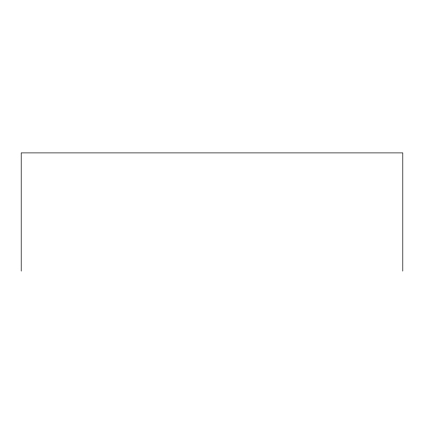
<?xml version="1.0" encoding="UTF-8"?>
<svg xmlns="http://www.w3.org/2000/svg" width="424" height="424" viewBox="0 0 424 424"><rect width="100%" height="100%" fill="white"/><g stroke="black" fill="none" stroke-linecap="round" stroke-linejoin="round"><path stroke-width="0.64" d="M402.8 271.1L402.8 152.9L21.2 152.9L21.2 271.1"/></g></svg>
